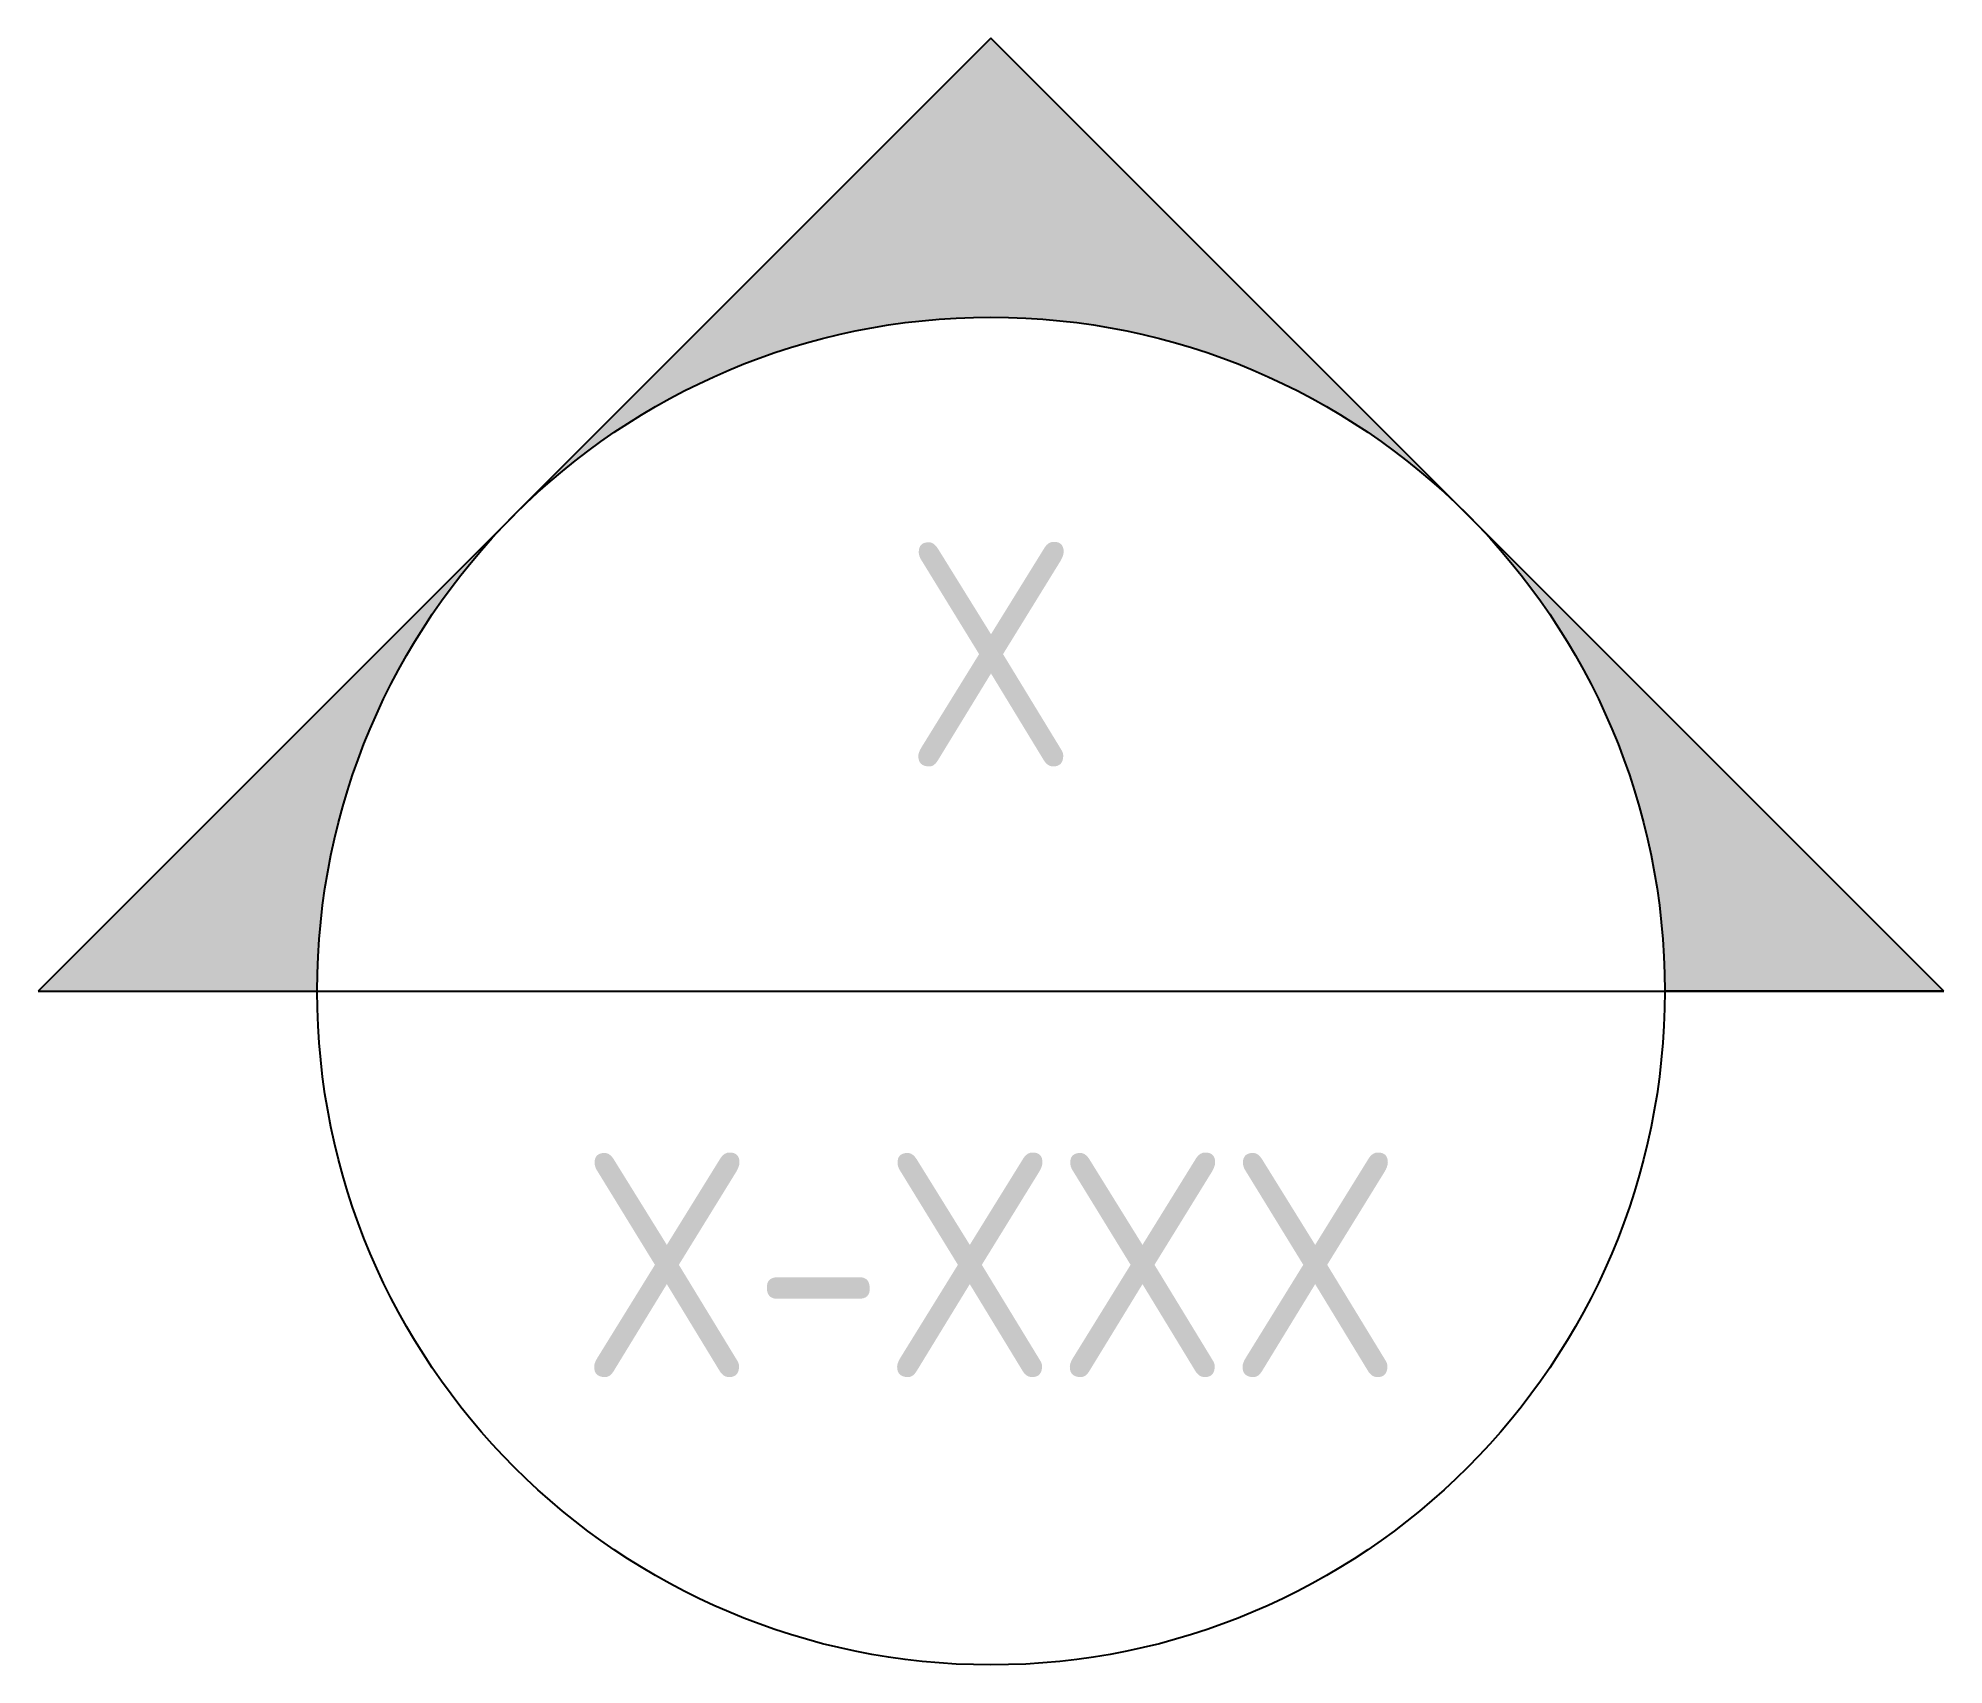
# Model space of a CAD drawing. Header units: inches. Extents: x -4.24 to 4.24, y -3 to 4.24.
import ezdxf
from ezdxf.enums import TextEntityAlignment as Align

# ---------------------------------------------------------------- set-up
doc = ezdxf.new("R2010")
doc.units = ezdxf.units.IN
doc.header["$MEASUREMENT"] = 0
doc.styles.add('Annotext-1', font='archquik.shx', dxfattribs={"height": 0.125})

# ---------------------------------------------------------------- blocks, each defined once
blk = doc.blocks.new('Elevation Tag')
at = {"linetype": 'ByBlock'}
h = blk.add_hatch(color=0, dxfattribs=at)
h.paths.add_polyline_path([(0, 4.2426), (-2.1213, 2.1213, -0.414214), (2.1213, 2.1213)])
h.paths.add_polyline_path([(2.1213, 2.1213, -0.198912), (3, 0), (4.2426, 0)])
h.paths.add_polyline_path([(-2.1213, 2.1213), (-4.2426, 0), (-3, 0, -0.198912)])
at = {"color": 0, "linetype": 'ByBlock'}
for p, q in [((0, 4.2426), (-4.2426, 0)), ((4.2426, 0), (0, 4.2426)), ((-4.2426, 0), (-3, 0)), ((-3, 0), (3, 0)), ((4.2426, 0), (3, 0)), ((3, 0), (4.2426, 0))]:
    blk.add_line(p, q, dxfattribs=at)
blk.add_circle((0, 0), 3, dxfattribs=at)
at = {"color": 0, "linetype": 'ByBlock', "style": 'Annotext-1'}
for tag, p in [('NUMBER', (0, 1.5)), ('SHEET', (0, -1.2188))]:
    blk.add_attdef(tag, text='', height=1, dxfattribs=at).set_placement(p, align=Align.MIDDLE)

msp = doc.modelspace()

# ---------------------------------------------------------------- block references
msp.add_blockref('Elevation Tag', (0, 0)).add_auto_attribs({'NUMBER': 'X', 'SHEET': 'X-XXX'})

doc.saveas('drawing.dxf')
